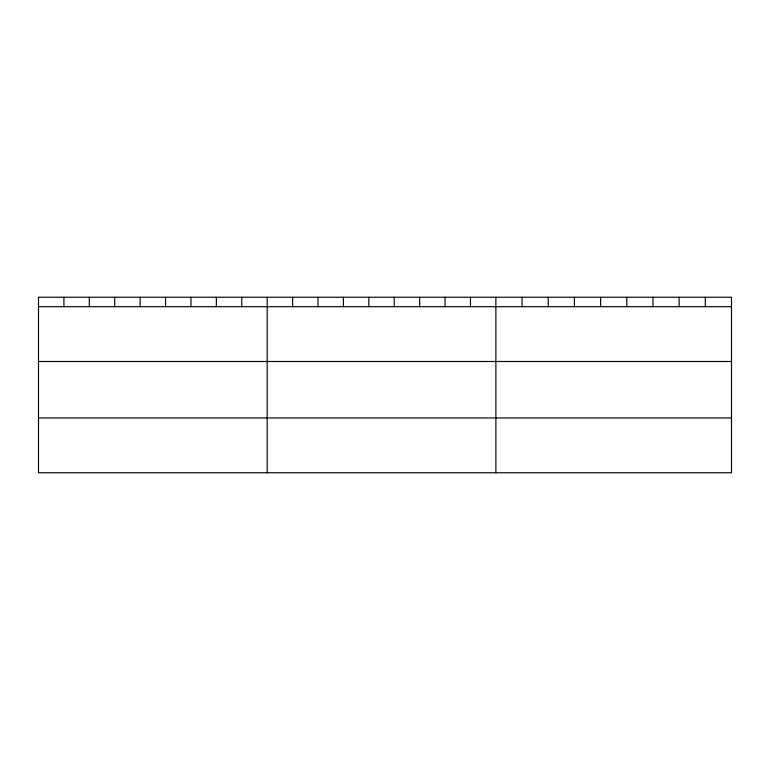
<?xml version="1.0" encoding="UTF-8"?>
<svg xmlns="http://www.w3.org/2000/svg" width="770" height="770" viewBox="0 0 770 770"><rect width="100%" height="100%" fill="white"/><g stroke="black" fill="none" stroke-linecap="round" stroke-linejoin="round"><path stroke-width="1.16" d="M731.5 306.691L731.5 472.761L38.5 472.761L38.5 297.239L731.5 297.239L731.5 306.691L38.5 306.691M38.5 361.486L731.5 361.486M38.5 417.956L731.5 417.956M705.32 297.239L705.32 306.691M679.14 297.239L679.14 306.691M652.96 297.239L652.96 306.691M626.78 297.239L626.78 306.691M600.6 297.239L600.6 306.691M574.42 297.239L574.42 306.691M548.24 297.239L548.24 306.691M522.06 297.239L522.06 306.691M495.88 297.239L495.88 472.761M470.47 297.239L470.47 306.691M445.06 297.239L445.06 306.691M419.65 297.239L419.65 306.691M394.24 297.239L394.24 306.691M368.83 297.239L368.83 306.691M343.42 297.239L343.42 306.691M318.01 297.239L318.01 306.691M292.6 297.239L292.6 306.691M267.19 297.239L267.19 472.761M241.78 297.239L241.78 306.691M216.37 297.239L216.37 306.691M190.96 297.239L190.96 306.691M165.55 297.239L165.55 306.691M140.14 297.239L140.14 306.691M114.73 297.239L114.73 306.691M89.32 297.239L89.32 306.691M63.91 297.239L63.91 306.691"/></g></svg>
